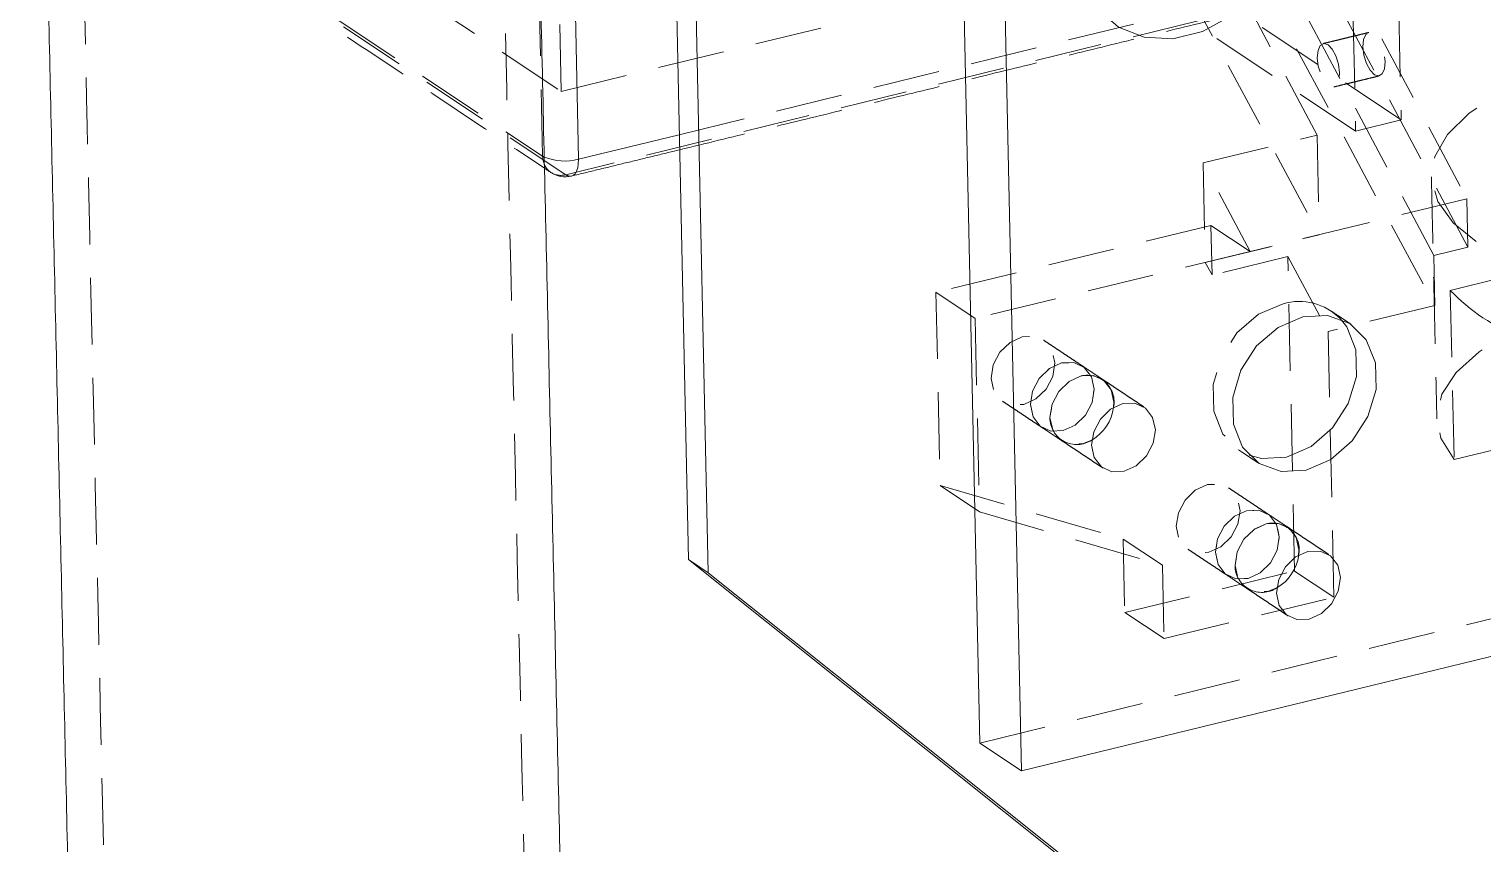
# Model space of a CAD drawing. Header units: millimetres. Extents: x 11 to 421, y 5 to 275.
# Drawn here: x 237.58 to 265.22, y 173.55 to 189.05 of the extents above; entities that cross this region are included whole.
import ezdxf

# ---------------------------------------------------------------- set-up
doc = ezdxf.new("R2010")
doc.units = ezdxf.units.MM
doc.linetypes.add('HIDDEN', pattern=[1.905, 1.27, -0.635])

msp = doc.modelspace()

# ---------------------------------------------------------------- linework, layer by layer
at = {"color": 7, "linetype": 'Continuous', "lineweight": 15}
for p, q in [((254.655, 222.182), (255.658, 175.465)), ((249.273, 218.224), (250.116, 178.956)), ((249.646, 217.976), (250.489, 178.707)), ((247.645, 204.278), (248.025, 186.576)), ((255.952, 198.067), (256.448, 174.939)), ((248.025, 186.576), (249.942, 187.043)), ((256.448, 174.939), (278.258, 180.247)), ((250.116, 178.956), (250.489, 178.707)), ((250.116, 178.956), (259.623, 171.361)), ((259.996, 171.113), (250.489, 178.707)), ((256.448, 174.939), (255.658, 175.465))]:
    msp.add_line(p, q, dxfattribs=at)
at = {"color": 7, "linetype": 'HIDDEN', "lineweight": 0}
for p, q in [((252.593, 209.066), (264.918, 185.823)), ((263.217, 208.459), (263.671, 187.324)), ((262.35, 208.248), (262.804, 187.113)), ((264.288, 184.745), (251.963, 207.946)), ((264.938, 184.904), (252.613, 208.104)), ((262.072, 187.035), (251.719, 206.559)), ((252.656, 205.455), (264.308, 183.792)), ((251.356, 205.138), (262.113, 185.138)), ((247.342, 186.636), (246.962, 204.339)), ((247.697, 187.868), (247.36, 203.588)), ((263.671, 187.324), (243.006, 201.081)), ((262.804, 187.113), (242.139, 200.87)), ((240.233, 192.837), (247.697, 187.868)), ((238.717, 192.378), (247.342, 186.636)), ((247.786, 186.282), (239.161, 192.024)), ((247.697, 187.868), (262.005, 191.351)), ((249.942, 187.043), (261.899, 189.953)), ((261.661, 189.659), (247.786, 186.282)), ((262.804, 187.113), (263.671, 187.324)), ((259.905, 186.508), (262.072, 187.035)), ((262.072, 187.035), (262.113, 185.138)), ((247.342, 186.636), (247.374, 186.618)), ((260.799, 184.821), (259.905, 186.508)), ((259.905, 186.508), (259.945, 184.61)), ((255.658, 175.465), (299.71, 186.187)), ((264.918, 185.823), (260.799, 184.821)), ((264.918, 185.823), (264.938, 184.904)), ((260.053, 185.318), (254.823, 184.045)), ((260.053, 185.318), (260.799, 184.821)), ((260.053, 185.318), (260.073, 184.373)), ((259.945, 184.61), (262.113, 185.138)), ((260.799, 184.821), (255.569, 183.548)), ((261.515, 184.724), (260.073, 184.373)), ((261.643, 178.738), (261.515, 184.724)), ((261.515, 184.724), (262.281, 183.299)), ((264.938, 184.904), (264.288, 184.745)), ((264.308, 183.792), (264.288, 184.745)), ((259.945, 184.61), (260.073, 184.373)), ((265.573, 184.316), (264.604, 184.081)), ((254.823, 184.045), (255.569, 183.548)), ((254.823, 184.045), (254.902, 180.366)), ((264.604, 184.081), (264.676, 180.86)), ((264.308, 183.792), (262.281, 183.299)), ((255.569, 183.548), (255.648, 179.869)), ((262.39, 178.241), (262.281, 183.299)), ((265.646, 181.096), (264.676, 180.86)), ((254.902, 180.366), (255.648, 179.869)), ((254.902, 180.366), (258.383, 179.347)), ((255.648, 179.869), (259.13, 178.85)), ((258.383, 179.347), (259.13, 178.85)), ((258.383, 179.347), (258.413, 177.951)), ((258.413, 177.951), (261.643, 178.738)), ((259.13, 178.85), (259.16, 177.455)), ((261.643, 178.738), (262.39, 178.241)), ((259.16, 177.455), (262.39, 178.241)), ((258.413, 177.951), (259.16, 177.455))]:
    msp.add_line(p, q, dxfattribs=at)
at = {"color": 7, "linetype": 'Continuous', "lineweight": 15, "flags": 128}
for points in [[(259.514, 193.295), (258.958, 193.079), (258.448, 192.716), (258.019, 192.233), (257.706, 191.667), (257.529, 191.059), (257.504, 190.455), (257.631, 189.899), (257.901, 189.432), (258.294, 189.09), (258.781, 188.897), (259.326, 188.868), (259.889, 189.005), (260.427, 189.297), (260.9, 189.724), (261.275, 190.253), (261.522, 190.846), (261.624, 191.458), (261.573, 192.043), (261.373, 192.559), (261.038, 192.968), (260.593, 193.238), (260.073, 193.35), (259.514, 193.295)], [(248.025, 186.576), (248.022, 186.489), (248.01, 186.412), (247.988, 186.348), (247.959, 186.299), (247.923, 186.267), (247.894, 186.256)], [(261.798, 183.579), (261.329, 183.376), (260.921, 183.022), (260.622, 182.559), (260.468, 182.042), (260.479, 181.535), (260.653, 181.099), (260.969, 180.785), (261.388, 180.632), (261.861, 180.659), (262.33, 180.862), (262.738, 181.216), (263.037, 181.679), (263.191, 182.195), (263.18, 182.702), (263.006, 183.139), (262.69, 183.453), (262.271, 183.605), (261.798, 183.579)], [(260.777, 180.942), (261.015, 180.881), (261.488, 180.907), (261.957, 181.11), (262.365, 181.464), (262.664, 181.928), (262.817, 182.444), (262.807, 182.951), (262.633, 183.387), (262.509, 183.544)], [(258.374, 181.925), (258.143, 181.819), (257.949, 181.632), (257.822, 181.391), (257.781, 181.133), (257.832, 180.898), (257.969, 180.722), (258.168, 180.63), (258.402, 180.637), (258.633, 180.743), (258.827, 180.93), (258.954, 181.171), (258.995, 181.429), (258.943, 181.664), (258.807, 181.841), (258.607, 181.932), (258.374, 181.925)], [(261.894, 179.113), (261.663, 179.007), (261.469, 178.82), (261.342, 178.579), (261.301, 178.321), (261.352, 178.086), (261.488, 177.909), (261.688, 177.818), (261.922, 177.825), (262.153, 177.931), (262.347, 178.118), (262.474, 178.359), (262.515, 178.617), (262.463, 178.852), (262.327, 179.029), (262.127, 179.12), (261.894, 179.113)]]:
    msp.add_lwpolyline(points, dxfattribs=at)
at = {"color": 7, "linetype": 'HIDDEN', "lineweight": 0, "flags": 128}
for points in [[(263.365, 188.434), (263.352, 188.295), (263.309, 188.199), (263.242, 188.16), (263.162, 188.184), (263.08, 188.268), (263.01, 188.398), (262.961, 188.556), (262.942, 188.716), (262.955, 188.855), (262.998, 188.951), (263.065, 188.99), (263.145, 188.966), (263.227, 188.882), (263.297, 188.752), (263.346, 188.595), (263.365, 188.434)], [(274.362, 188.665), (273.385, 188.84), (272.339, 188.948), (271.254, 188.987), (270.159, 188.954), (269.084, 188.852), (268.057, 188.683), (267.108, 188.451), (266.261, 188.163), (265.54, 187.827), (264.965, 187.452), (264.551, 187.047), (264.309, 186.625), (264.246, 186.196), (264.364, 185.772), (264.659, 185.366), (265.124, 184.987), (265.746, 184.646), (266.508, 184.353), (267.389, 184.115), (268.365, 183.939), (269.409, 183.829), (270.494, 183.79), (271.589, 183.821), (272.665, 183.922), (273.692, 184.09), (274.643, 184.321), (275.492, 184.608), (276.215, 184.944), (276.792, 185.319), (277.209, 185.723), (277.453, 186.145), (277.519, 186.574)], [(262.498, 188.223), (262.478, 188.384), (262.43, 188.541), (262.359, 188.671), (262.278, 188.755), (262.197, 188.779), (262.131, 188.74), (262.088, 188.644), (262.075, 188.505), (262.094, 188.345), (262.143, 188.187), (262.213, 188.057), (262.295, 187.973), (262.375, 187.949), (262.442, 187.988), (262.485, 188.084), (262.498, 188.223)], [(247.342, 186.636), (247.353, 186.548), (247.377, 186.473)], [(274.465, 184.064), (273.504, 184.236), (272.477, 184.344), (271.41, 184.385), (270.332, 184.357), (269.272, 184.262), (268.256, 184.101), (267.313, 183.879), (266.466, 183.602), (265.739, 183.277), (265.15, 182.913), (264.714, 182.519), (264.445, 182.105), (264.348, 181.684), (264.426, 181.265), (264.676, 180.86)], [(261.425, 183.827), (260.956, 183.625), (260.547, 183.27), (260.248, 182.807), (260.095, 182.291), (260.106, 181.784), (260.28, 181.347), (260.595, 181.034), (260.777, 180.942)], [(256.464, 183.196), (256.233, 183.091), (256.039, 182.903), (255.912, 182.662), (255.871, 182.405), (255.923, 182.17), (256.059, 181.993), (256.259, 181.901), (256.492, 181.909), (256.723, 182.014), (256.917, 182.202), (257.044, 182.443), (257.085, 182.7), (257.034, 182.935), (256.898, 183.112), (256.698, 183.204), (256.464, 183.196)], [(256.618, 181.908), (256.669, 181.673), (256.805, 181.496), (257.005, 181.404), (257.239, 181.412), (257.47, 181.517), (257.664, 181.705), (257.791, 181.946), (257.832, 182.203), (257.78, 182.438), (257.644, 182.615), (257.444, 182.707), (257.211, 182.699), (256.98, 182.594), (256.786, 182.406), (256.659, 182.165), (256.618, 181.908)], [(257.211, 182.699), (256.98, 182.594), (256.786, 182.406), (256.659, 182.165), (256.618, 181.908), (256.669, 181.673), (256.805, 181.496), (257.005, 181.404), (257.239, 181.412), (257.47, 181.517), (257.664, 181.705), (257.791, 181.946), (257.832, 182.203), (257.78, 182.438), (257.644, 182.615), (257.444, 182.707), (257.211, 182.699)], [(258.2, 181.855), (258.205, 181.955), (258.153, 182.19), (258.017, 182.367), (257.817, 182.458), (257.584, 182.451), (257.353, 182.345), (257.159, 182.158), (257.032, 181.917), (256.991, 181.659), (256.991, 181.659)], [(257.584, 182.451), (257.353, 182.345), (257.159, 182.158), (257.032, 181.917), (256.991, 181.659), (257.042, 181.424), (257.179, 181.247), (257.378, 181.156), (257.612, 181.163), (257.786, 181.233)], [(259.984, 180.384), (259.753, 180.279), (259.559, 180.091), (259.432, 179.85), (259.391, 179.593), (259.443, 179.358), (259.579, 179.181), (259.779, 179.089), (260.012, 179.097), (260.243, 179.202), (260.437, 179.39), (260.564, 179.631), (260.605, 179.888), (260.554, 180.123), (260.418, 180.3), (260.218, 180.392), (259.984, 180.384)], [(260.138, 179.096), (260.189, 178.861), (260.325, 178.684), (260.525, 178.592), (260.759, 178.6), (260.99, 178.705), (261.184, 178.893), (261.311, 179.134), (261.352, 179.391), (261.3, 179.626), (261.164, 179.803), (260.964, 179.895), (260.731, 179.887), (260.5, 179.782), (260.306, 179.594), (260.179, 179.353), (260.138, 179.096)], [(260.731, 179.887), (260.5, 179.782), (260.306, 179.594), (260.179, 179.353), (260.138, 179.096), (260.189, 178.861), (260.325, 178.684), (260.525, 178.592), (260.759, 178.6), (260.99, 178.705), (261.184, 178.893), (261.311, 179.134), (261.352, 179.391), (261.3, 179.626), (261.164, 179.803), (260.964, 179.895), (260.731, 179.887)], [(261.72, 179.043), (261.725, 179.143), (261.673, 179.378), (261.537, 179.555), (261.337, 179.646), (261.104, 179.639), (260.873, 179.533), (260.679, 179.346), (260.552, 179.105), (260.511, 178.847)], [(261.104, 179.639), (260.873, 179.533), (260.679, 179.346), (260.552, 179.105), (260.511, 178.847), (260.562, 178.612), (260.698, 178.435), (260.898, 178.344), (261.132, 178.351), (261.306, 178.421)]]:
    msp.add_lwpolyline(points, dxfattribs=at)
at = {"color": 7, "linetype": 'Continuous', "lineweight": 15}
for centre, radius, start, end in [((247.762, 187.576), 1.034, 247.9357, 284.7097), ((247.69, 186.607), 0.341, 203.2129, 235.8751), ((247.776, 186.741), 0.5, 236.3473, 283.6797), ((257.365, 181.962), 0.842, 299.9942, 352.7002), ((257.365, 181.962), 0.842, 299.9942, 352.7002), ((260.885, 179.15), 0.842, 299.995, 352.6998), ((260.885, 179.15), 0.842, 299.995, 352.6998)]:
    msp.add_arc(centre, radius, start, end, dxfattribs=at)
at = {"color": 7, "linetype": 'HIDDEN', "lineweight": 0}
for centre, radius, start, end in [((247.692, 186.626), 0.357, 237.4096, 285.3102), ((247.868, 186.385), 0.132, 231.6175, 281.3935), ((261.728, 182.772), 1.098, 44.664, 106.0376), ((267.207, 186.552), 3.589, 223.5114, 249.4556), ((257.703, 181.958), 0.507, 348.331, 103.5786), ((257.5, 181.655), 0.51, 179.5357, 304.0678), ((261.223, 179.146), 0.507, 348.3312, 103.5784), ((261.02, 178.843), 0.51, 179.536, 304.0672)]:
    msp.add_arc(centre, radius, start, end, dxfattribs=at)
at = {"color": 7, "linetype": 'Continuous', "lineweight": 15}
for points in [[(247.96, 160.538), (246.898, 207.782)], [(237.577, 205.935), (238.591, 160.825)], [(247.894, 186.256), (249.949, 186.756)], [(247.379, 186.405), (247.499, 186.325)]]:
    msp.add_open_spline(points, degree=1, dxfattribs=at)
at = {"color": 7, "linetype": 'HIDDEN', "lineweight": 0}
for points in [[(247.735, 140.085), (246.222, 207.355)], [(238.234, 207.175), (239.747, 139.905)], [(238.874, 192.067), (247.379, 186.405)], [(249.949, 186.756), (261.769, 189.633)], [(263.053, 188.988), (262.186, 188.777)], [(262.387, 187.951), (263.254, 188.162)], [(264.244, 186.239), (264.348, 181.638)], [(262.709, 183.44), (262.336, 183.689)], [(257.613, 182.638), (256.866, 183.135)], [(257.986, 182.39), (257.613, 182.638)], [(258.776, 181.864), (257.986, 182.39)], [(256.09, 181.97), (256.837, 181.473)], [(256.837, 181.473), (257.21, 181.224)], [(257.21, 181.224), (258, 180.699)], [(260.577, 181.046), (260.95, 180.797)], [(261.133, 179.826), (260.386, 180.323)], [(261.506, 179.578), (261.133, 179.826)], [(262.296, 179.052), (261.506, 179.578)], [(259.61, 179.158), (260.357, 178.661)], [(260.357, 178.661), (260.73, 178.412)], [(260.73, 178.412), (261.52, 177.886)]]:
    msp.add_open_spline(points, degree=1, dxfattribs=at)

doc.saveas('drawing.dxf')
